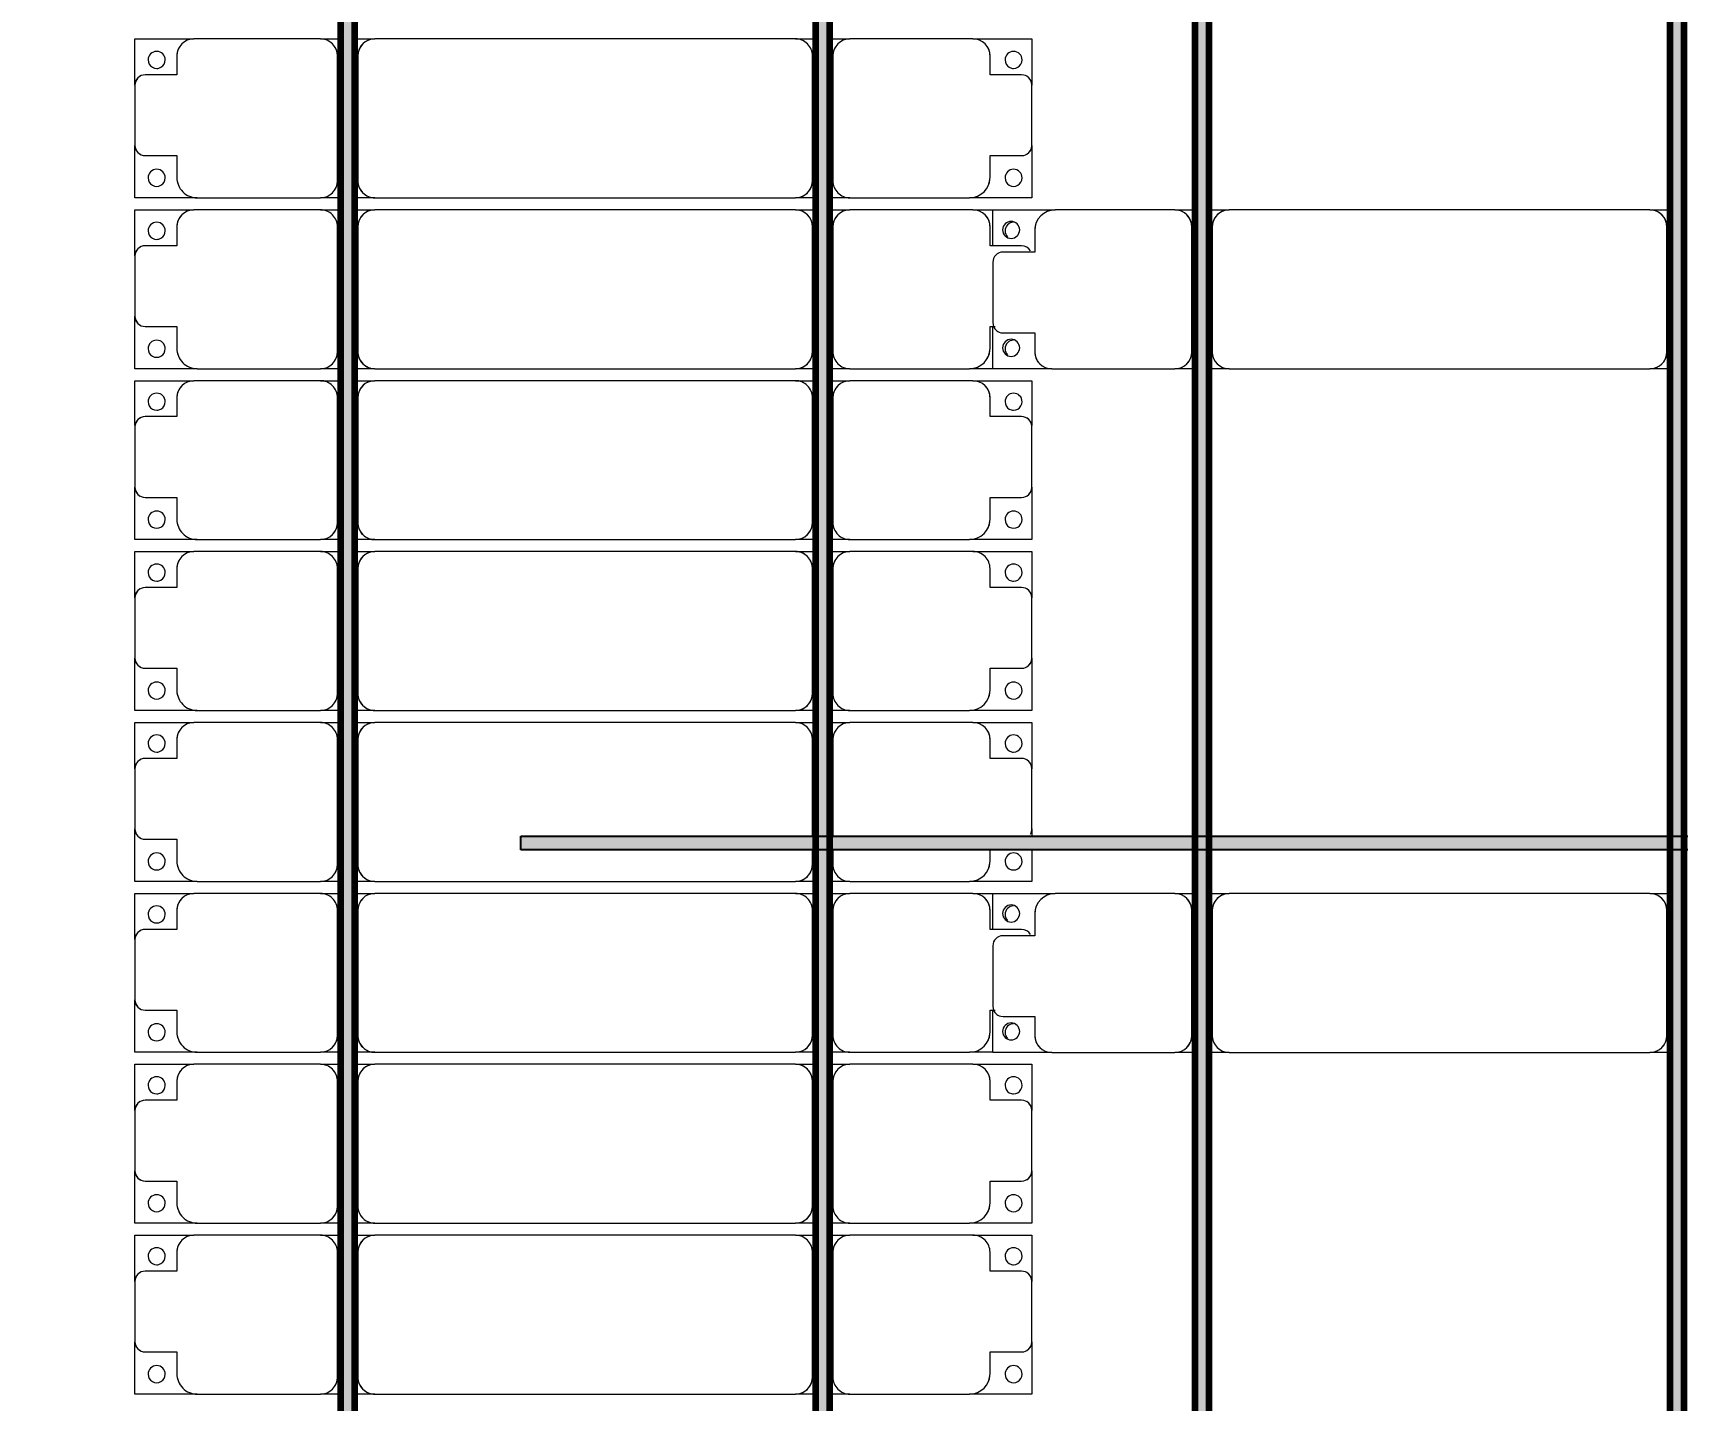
# Model space of a CAD drawing. Header units: millimetres. Extents: x 312848 to 517332, y -142134 to -35114.
# Drawn here: x 324234 to 329045, y -114578 to -110578 of the extents above; entities that cross this region are included whole.
import ezdxf

# ---------------------------------------------------------------- set-up
doc = ezdxf.new("R2010")
doc.units = ezdxf.units.MM
for name, color, linetype, lineweight in [('A-ANNO-DIMS', 211, 'Continuous', 9), ('A-ANNO-DIMS-500', 211, 'Continuous', 9), ('A-GENM', 13, 'Continuous', 9), ('S-BEAM', 12, 'Continuous', 9)]:
    doc.layers.add(name, color=color, linetype=linetype, lineweight=lineweight)
doc.styles.add('Trebuchet MS', font='trebuc.ttf', dxfattribs={"width": 0.8, "height": 1500})
doc.dimstyles.new('Arc_Length_-_3mm_Trebuchet_MS_3', dxfattribs={"dimscale": 304.8, "dimtxt": 1546.42636, "dimasz": 1.64042, "dimexe": 2.46063, "dimexo": 2.46063, "dimgap": 0.492126, "dimtad": 1, "dimdec": 0, "dimrnd": 10, "dimzin": 0, "dimdsep": 46, "dimtxsty": 'Trebuchet MS', "dimblk1": 'OBLIQUE', "dimblk2": 'OBLIQUE', "dimsah": 1, "dimcen": 0.09, "dimdle": 1.64042, "dimazin": 0, "dimtfac": 1, "dimtdec": 4, "dimtix": 1, "dimtmove": 0, "dimatfit": 3, "dimfxl": 1, "dimtvp": 1, "dimtfill": 1, "dimtolj": 1, "dimtzin": 0, "dimarcsym": 2})

# ---------------------------------------------------------------- blocks, each defined once
blk = doc.blocks.new('Dai phao do pin - DẢI PHAO ĐỠ PIN-67477-KHUNG KẾT CẤU BÈ PIN 3')
at = {"layer": 'A-GENM', "color": 7}
for p, q in [((-1312.2, 241.6), (-1129.7, 241.6)), ((-1312.2, 136.9), (-1312.2, 241.6)), ((-779.7, 241.6), (-1129.7, 241.6)), ((-779.7, 241.6), (-720, 241.6)), ((-680, 241.6), (-620.3, 241.6)), ((610.3, 241.6), (-620.3, 241.6)), ((610.3, 241.6), (670, 241.6)), ((-1189.7, 181.6), (-1189.7, 118.2)), ((-729.7, -173.4), (-729.7, 191.6)), ((-670.3, 191.6), (-670.3, -173.4)), ((660.3, -173.4), (660.3, 191.6)), ((-1189.7, 118.2), (-1282.2, 118.2)), ((-1312.2, 88.2), (-1312.2, -88.2)), ((-1312.2, -223.4), (-1312.2, -99.5)), ((-1282.2, -118.2), (-1189.7, -118.2)), ((-1189.7, -118.2), (-1189.7, -173.4)), ((-1139.7, -223.4), (-1312.2, -223.4)), ((-1139.7, -223.4), (-779.7, -223.4)), ((-720, -223.4), (-779.7, -223.4)), ((-620.3, -223.4), (-680, -223.4)), ((-620.3, -223.4), (610.3, -223.4)), ((670, -223.4), (610.3, -223.4))]:
    blk.add_line(p, q, dxfattribs=at)
for centre, radius, start, end in [((-1129.7, 181.6), 60, 90, 180), ((-779.7, 191.6), 50, 360, 90), ((-620.3, 191.6), 50, 90, 180), ((610.3, 191.6), 50, 360, 90), ((610.3, 191.6), 50, 15, 90), ((-1258.6, 183.2), 25, 0, 180), ((-1129.7, 181.6), 60, 150, 180), ((-779.7, 191.6), 50, 360, 45), ((-620.3, 191.6), 50, 105, 180), ((-1258.6, 183.2), 25, 180, 360), ((-1282.2, 88.2), 30, 90, 180), ((-1282.2, -88.2), 30, 180, 270), ((-1282.2, -88.2), 30, 210, 240), ((-1258.6, -161.8), 25, 0, 180), ((-1258.6, -161.8), 25, 180, 0), ((-1139.7, -173.4), 50, 180, 270), ((-1139.7, -173.4), 50, 180, 225), ((-779.7, -173.4), 50, 270, 360), ((-779.7, -173.4), 50, 315, 360), ((-620.3, -173.4), 50, 180, 270), ((-620.3, -173.4), 50, 180, 270), ((610.3, -173.4), 50, 270, 360), ((610.3, -173.4), 50, 285, 360)]:
    blk.add_arc(centre, radius, start, end, dxfattribs=at)
blk = doc.blocks.new('Dai phao do pin - DẢI PHAO ĐỠ PIN-V1-KHUNG KẾT CẤU BÈ PIN 3')
at = {"layer": 'A-GENM', "color": 7}
for p, q in [((-1312.2, 241.6), (-1129.7, 241.6)), ((-1312.2, 136.9), (-1312.2, 241.6)), ((-779.7, 241.6), (-1129.7, 241.6)), ((-779.7, 241.6), (-720, 241.6)), ((-680, 241.6), (-620.3, 241.6)), ((610.3, 241.6), (-620.3, 241.6)), ((610.3, 241.6), (670, 241.6)), ((-1189.7, 181.6), (-1189.7, 118.2)), ((-729.7, -173.4), (-729.7, 191.6)), ((-670.3, 191.6), (-670.3, -173.4)), ((660.3, -173.4), (660.3, 191.6)), ((-1189.7, 118.2), (-1282.2, 118.2)), ((-1312.2, 88.2), (-1312.2, -88.2)), ((-1312.2, -223.4), (-1312.2, -99.5)), ((-1282.2, -118.2), (-1189.7, -118.2)), ((-1189.7, -118.2), (-1189.7, -173.4)), ((-1139.7, -223.4), (-1312.2, -223.4)), ((-1139.7, -223.4), (-779.7, -223.4)), ((-720, -223.4), (-779.7, -223.4)), ((-620.3, -223.4), (-680, -223.4)), ((-620.3, -223.4), (610.3, -223.4)), ((670, -223.4), (610.3, -223.4))]:
    blk.add_line(p, q, dxfattribs=at)
for centre, radius, start, end in [((-1129.7, 181.6), 60, 90, 180), ((-779.7, 191.6), 50, 360, 90), ((-620.3, 191.6), 50, 90, 180), ((610.3, 191.6), 50, 360, 90), ((610.3, 191.6), 50, 15, 90), ((-1258.6, 183.2), 25, 0, 180), ((-1129.7, 181.6), 60, 150, 180), ((-779.7, 191.6), 50, 360, 45), ((-620.3, 191.6), 50, 105, 180), ((-1258.6, 183.2), 25, 180, 360), ((-1282.2, 88.2), 30, 90, 180), ((-1282.2, -88.2), 30, 180, 270), ((-1282.2, -88.2), 30, 210, 240), ((-1258.6, -161.8), 25, 0, 180), ((-1258.6, -161.8), 25, 180, 0), ((-1139.7, -173.4), 50, 180, 270), ((-1139.7, -173.4), 50, 180, 225), ((-779.7, -173.4), 50, 270, 360), ((-779.7, -173.4), 50, 315, 360), ((-620.3, -173.4), 50, 180, 270), ((-620.3, -173.4), 50, 180, 270), ((610.3, -173.4), 50, 270, 360), ((610.3, -173.4), 50, 285, 360)]:
    blk.add_arc(centre, radius, start, end, dxfattribs=at)
blk = doc.blocks.new('Dầm C52 - Dầm C52-66353-KHUNG KẾT CẤU BÈ PIN 3')
at = {"layer": 'S-BEAM', "lineweight": 140}
blk.add_hatch(color=1, dxfattribs=at).paths.add_polyline_path([(-45616.3, 20), (-45616.3, -20), (45616.3, -20), (45616.3, 20), (-45569, 20)])
at = {"layer": 'S-BEAM', "color": 1, "lineweight": 140}
for p, q in [((-45616.3, 20), (45616.3, 20)), ((45616.3, -20), (-45616.3, -20))]:
    blk.add_line(p, q, dxfattribs=at)
blk = doc.blocks.new('Dầm C52 - Dầm C52-V13-KHUNG KẾT CẤU BÈ PIN 3')
at = {"layer": 'S-BEAM', "lineweight": 140}
blk.add_hatch(color=1, dxfattribs=at).paths.add_polyline_path([(-45616.3, 20), (-45616.3, -20), (45616.3, -20), (45616.3, 20), (-45569, 20)])
at = {"layer": 'S-BEAM', "color": 1, "lineweight": 140}
for p, q in [((-45616.3, 20), (45616.3, 20)), ((45616.3, -20), (-45616.3, -20))]:
    blk.add_line(p, q, dxfattribs=at)
blk = doc.blocks.new('Dầm C52 - Hộp 40x60-65303-KHUNG KẾT CẤU BÈ PIN 3')
at = {"layer": 'S-BEAM', "lineweight": 25}
blk.add_hatch(color=4, dxfattribs=at).paths.add_polyline_path([(55410.9, -20), (55410.9, 20), (-55410.9, 20), (-55410.9, -20), (55371.2, -20)])
at = {"layer": 'S-BEAM', "color": 4, "lineweight": 25}
for p, q in [((-55410.9, -20), (-55410.9, 20)), ((-55410.9, 20), (55410.9, 20)), ((55410.9, -20), (-55410.9, -20))]:
    blk.add_line(p, q, dxfattribs=at)
blk = doc.blocks.new('Dải phao đi lại kèm đỡ invester - DẢI PHAO ĐI LẠI-68882-KHUNG KẾT CẤU BÈ PIN 3')
at = {"layer": 'A-GENM', "color": 7}
for p, q in [((18758.4, 1312.2), (18911.8, 1312.2)), ((18758.4, 1129.7), (18758.4, 1312.2)), ((19088.2, 1312.2), (18911.8, 1312.2)), ((19088.2, 1312.2), (19223.4, 1312.2)), ((19223.4, 1312.2), (19223.4, 1139.7)), ((19258.4, 1312.2), (19411.8, 1312.2)), ((19258.4, 1129.7), (19258.4, 1312.2)), ((19588.2, 1312.2), (19411.8, 1312.2)), ((19588.2, 1312.2), (19723.4, 1312.2)), ((19723.4, 1312.2), (19723.4, 1139.7)), ((19758.4, 1312.2), (19911.8, 1312.2)), ((19758.4, 1129.7), (19758.4, 1312.2)), ((20088.2, 1312.2), (19911.8, 1312.2)), ((20088.2, 1312.2), (20223.4, 1312.2)), ((20223.4, 1312.2), (20223.4, 1139.7)), ((20258.4, 1312.2), (20411.8, 1312.2)), ((20258.4, 1129.7), (20258.4, 1312.2)), ((20588.2, 1312.2), (20411.8, 1312.2)), ((20588.2, 1312.2), (20723.4, 1312.2)), ((20723.4, 1312.2), (20723.4, 1139.7)), ((20758.4, 1312.2), (20911.8, 1312.2)), ((20758.4, 1129.7), (20758.4, 1312.2)), ((21088.2, 1312.2), (20911.8, 1312.2)), ((21088.2, 1312.2), (21223.4, 1312.2)), ((21223.4, 1312.2), (21223.4, 1139.7)), ((21258.4, 1312.2), (21411.8, 1312.2)), ((21258.4, 1129.7), (21258.4, 1312.2)), ((21588.2, 1312.2), (21411.8, 1312.2)), ((21592, 1312.2), (21723.4, 1312.2)), ((21723.4, 1312.2), (21723.4, 1139.7)), ((21758.4, 1312.2), (21911.8, 1312.2)), ((21758.4, 1129.7), (21758.4, 1312.2)), ((22088.2, 1312.2), (21911.8, 1312.2)), ((22088.2, 1312.2), (22223.4, 1312.2)), ((22223.4, 1312.2), (22223.4, 1139.7)), ((22258.4, 1312.2), (22411.8, 1312.2)), ((22258.4, 1129.7), (22258.4, 1312.2)), ((22588.2, 1312.2), (22411.8, 1312.2)), ((22588.2, 1312.2), (22723.4, 1312.2)), ((22723.4, 1312.2), (22723.4, 1139.7)), ((18881.8, 1282.2), (18881.8, 1189.7)), ((19118.2, 1189.7), (19118.2, 1282.2)), ((19381.8, 1282.2), (19381.8, 1189.7)), ((19618.2, 1189.7), (19618.2, 1282.2)), ((19881.8, 1282.2), (19881.8, 1189.7)), ((20118.2, 1189.7), (20118.2, 1282.2)), ((20381.8, 1282.2), (20381.8, 1189.7)), ((20618.2, 1189.7), (20618.2, 1282.2)), ((20881.8, 1282.2), (20881.8, 1189.7)), ((21118.2, 1189.7), (21118.2, 1282.2)), ((21381.8, 1282.2), (21381.8, 1189.7)), ((21618.2, 1189.7), (21618.2, 1282.2)), ((21881.8, 1282.2), (21881.8, 1189.7)), ((22118.2, 1189.7), (22118.2, 1282.2)), ((22381.8, 1282.2), (22381.8, 1189.7)), ((22618.2, 1189.7), (22618.2, 1282.2)), ((18881.8, 1189.7), (18818.4, 1189.7)), ((19173.4, 1189.7), (19118.2, 1189.7)), ((19381.8, 1189.7), (19318.4, 1189.7)), ((19673.4, 1189.7), (19618.2, 1189.7)), ((19881.8, 1189.7), (19818.4, 1189.7)), ((20173.4, 1189.7), (20118.2, 1189.7)), ((20381.8, 1189.7), (20318.4, 1189.7)), ((20673.4, 1189.7), (20618.2, 1189.7)), ((20881.8, 1189.7), (20818.4, 1189.7)), ((21173.4, 1189.7), (21118.2, 1189.7)), ((21381.8, 1189.7), (21318.4, 1189.7)), ((21673.4, 1189.7), (21618.2, 1189.7)), ((21881.8, 1189.7), (21818.4, 1189.7)), ((22173.4, 1189.7), (22118.2, 1189.7)), ((22381.8, 1189.7), (22318.4, 1189.7)), ((22673.4, 1189.7), (22618.2, 1189.7)), ((18758.4, 1129.7), (18758.4, 769.7)), ((19223.4, 769.7), (19223.4, 1139.7)), ((19258.4, 1129.7), (19258.4, 769.7)), ((19723.4, 769.7), (19723.4, 1139.7)), ((19758.4, 1129.7), (19758.4, 769.7)), ((20223.4, 769.7), (20223.4, 1139.7)), ((20258.4, 1129.7), (20258.4, 769.7)), ((20723.4, 769.7), (20723.4, 1139.7)), ((20758.4, 1129.7), (20758.4, 769.7)), ((21223.4, 769.7), (21223.4, 1139.7)), ((21258.4, 1129.7), (21258.4, 769.7)), ((21723.4, 769.7), (21723.4, 1139.7)), ((21758.4, 1129.7), (21758.4, 769.7)), ((22223.4, 769.7), (22223.4, 1139.7)), ((22258.4, 1129.7), (22258.4, 769.7)), ((22723.4, 769.7), (22723.4, 1139.7)), ((18758.4, 710), (18758.4, 769.7)), ((19223.4, 769.7), (19223.4, 710)), ((19258.4, 710), (19258.4, 769.7)), ((19723.4, 769.7), (19723.4, 710)), ((19758.4, 710), (19758.4, 769.7)), ((20223.4, 769.7), (20223.4, 710)), ((20258.4, 710), (20258.4, 769.7)), ((20723.4, 769.7), (20723.4, 710)), ((20758.4, 710), (20758.4, 769.7)), ((21223.4, 769.7), (21223.4, 710)), ((21258.4, 710), (21258.4, 769.7)), ((21723.4, 769.7), (21723.4, 710)), ((21758.4, 710), (21758.4, 769.7)), ((22223.4, 769.7), (22223.4, 710)), ((22258.4, 710), (22258.4, 769.7)), ((22723.4, 769.7), (22723.4, 710)), ((18808.4, 719.7), (19173.4, 719.7)), ((19308.4, 719.7), (19673.4, 719.7)), ((19808.4, 719.7), (20173.4, 719.7)), ((20308.4, 719.7), (20673.4, 719.7)), ((20808.4, 719.7), (21173.4, 719.7)), ((21308.4, 719.7), (21673.4, 719.7)), ((21808.4, 719.7), (22173.4, 719.7)), ((22308.4, 719.7), (22673.4, 719.7)), ((18758.4, 610.3), (18758.4, 670)), ((19173.4, 660.3), (18808.4, 660.3)), ((19223.4, 670), (19223.4, 610.3)), ((19258.4, 610.3), (19258.4, 670)), ((19673.4, 660.3), (19308.4, 660.3)), ((19723.4, 670), (19723.4, 610.3)), ((19758.4, 610.3), (19758.4, 670)), ((20173.4, 660.3), (19808.4, 660.3)), ((20223.4, 670), (20223.4, 610.3)), ((20258.4, 610.3), (20258.4, 670)), ((20673.4, 660.3), (20308.4, 660.3)), ((20723.4, 670), (20723.4, 610.3)), ((20758.4, 610.3), (20758.4, 670)), ((21173.4, 660.3), (20808.4, 660.3)), ((21223.4, 670), (21223.4, 610.3)), ((21258.4, 610.3), (21258.4, 670)), ((21673.4, 660.3), (21308.4, 660.3)), ((21723.4, 670), (21723.4, 610.3)), ((21758.4, 610.3), (21758.4, 670)), ((22173.4, 660.3), (21808.4, 660.3)), ((22223.4, 670), (22223.4, 610.3)), ((22258.4, 610.3), (22258.4, 670)), ((22673.4, 660.3), (22308.4, 660.3)), ((22723.4, 670), (22723.4, 610.3)), ((18758.4, 610.3), (18758.4, -620.3)), ((19223.4, -620.3), (19223.4, 610.3)), ((19258.4, 610.3), (19258.4, -620.3)), ((19723.4, -620.3), (19723.4, 610.3)), ((19758.4, 610.3), (19758.4, -620.3)), ((20223.4, -620.3), (20223.4, 610.3)), ((20258.4, 610.3), (20258.4, -620.3)), ((20723.4, -620.3), (20723.4, 610.3)), ((20758.4, 610.3), (20758.4, -620.3)), ((21223.4, -620.3), (21223.4, 610.3)), ((21258.4, 610.3), (21258.4, -620.3)), ((21723.4, -620.3), (21723.4, 610.3)), ((21758.4, 610.3), (21758.4, -620.3)), ((22223.4, -620.3), (22223.4, 610.3)), ((22258.4, 610.3), (22258.4, -620.3)), ((22723.4, -620.3), (22723.4, 610.3)), ((18758.4, -680), (18758.4, -620.3)), ((19223.4, -620.3), (19223.4, -680)), ((19258.4, -680), (19258.4, -620.3)), ((19723.4, -620.3), (19723.4, -680)), ((19758.4, -680), (19758.4, -620.3)), ((20223.4, -620.3), (20223.4, -680)), ((20258.4, -680), (20258.4, -620.3)), ((20723.4, -620.3), (20723.4, -680)), ((20758.4, -680), (20758.4, -620.3)), ((21223.4, -620.3), (21223.4, -680)), ((21258.4, -680), (21258.4, -620.3)), ((21723.4, -620.3), (21723.4, -680)), ((21758.4, -680), (21758.4, -620.3)), ((22223.4, -620.3), (22223.4, -680)), ((22258.4, -680), (22258.4, -620.3)), ((22723.4, -620.3), (22723.4, -680)), ((18808.4, -670.3), (19173.4, -670.3)), ((19308.4, -670.3), (19673.4, -670.3)), ((19808.4, -670.3), (20173.4, -670.3)), ((20308.4, -670.3), (20351.2, -670.3)), ((20391.2, -670.3), (20673.4, -670.3)), ((20808.4, -670.3), (21173.4, -670.3)), ((21308.4, -670.3), (21673.4, -670.3)), ((21808.4, -670.3), (22173.4, -670.3)), ((22308.4, -670.3), (22673.4, -670.3)), ((18758.4, -779.7), (18758.4, -720)), ((19223.4, -720), (19223.4, -779.7)), ((19258.4, -779.7), (19258.4, -720)), ((19723.4, -720), (19723.4, -779.7)), ((19758.4, -779.7), (19758.4, -720)), ((20223.4, -720), (20223.4, -779.7)), ((20258.4, -779.7), (20258.4, -720)), ((20723.4, -720), (20723.4, -779.7)), ((20758.4, -779.7), (20758.4, -720)), ((21223.4, -720), (21223.4, -779.7)), ((21258.4, -779.7), (21258.4, -720)), ((21723.4, -720), (21723.4, -779.7)), ((21758.4, -779.7), (21758.4, -720)), ((22223.4, -720), (22223.4, -779.7)), ((22258.4, -779.7), (22258.4, -720)), ((22723.4, -720), (22723.4, -779.7)), ((19173.4, -729.7), (18808.4, -729.7)), ((19673.4, -729.7), (19308.4, -729.7)), ((20173.4, -729.7), (19808.4, -729.7)), ((20351.2, -729.7), (20308.4, -729.7)), ((20673.4, -729.7), (20391.2, -729.7)), ((21173.4, -729.7), (20808.4, -729.7)), ((21673.4, -729.7), (21308.4, -729.7)), ((22173.4, -729.7), (21808.4, -729.7)), ((22673.4, -729.7), (22308.4, -729.7)), ((18758.4, -779.7), (18758.4, -1129.7)), ((19223.4, -1139.7), (19223.4, -779.7)), ((19258.4, -779.7), (19258.4, -1129.7)), ((19723.4, -1139.7), (19723.4, -779.7)), ((19758.4, -779.7), (19758.4, -1129.7)), ((20223.4, -1139.7), (20223.4, -779.7)), ((20258.4, -779.7), (20258.4, -1129.7)), ((20723.4, -1139.7), (20723.4, -779.7)), ((20758.4, -779.7), (20758.4, -1129.7)), ((21223.4, -1139.7), (21223.4, -779.7)), ((21258.4, -779.7), (21258.4, -1129.7)), ((21723.4, -1139.7), (21723.4, -779.7)), ((21758.4, -779.7), (21758.4, -1129.7)), ((22223.4, -1139.7), (22223.4, -779.7)), ((22258.4, -779.7), (22258.4, -1129.7)), ((22723.4, -1139.7), (22723.4, -779.7)), ((18758.4, -1312.2), (18758.4, -1129.7)), ((19223.4, -1139.7), (19223.4, -1312.2)), ((19258.4, -1312.2), (19258.4, -1129.7)), ((19723.4, -1139.7), (19723.4, -1312.2)), ((19758.4, -1198.7), (19758.4, -1129.7)), ((20223.4, -1139.7), (20223.4, -1312.2)), ((20258.4, -1312.2), (20258.4, -1129.7)), ((20723.4, -1139.7), (20723.4, -1312.2)), ((20758.4, -1312.2), (20758.4, -1129.7)), ((21223.4, -1139.7), (21223.4, -1312.2)), ((21258.4, -1312.2), (21258.4, -1129.7)), ((21723.4, -1139.7), (21723.4, -1312.2)), ((21758.4, -1198.7), (21758.4, -1129.7)), ((22223.4, -1139.7), (22223.4, -1312.2)), ((22258.4, -1312.2), (22258.4, -1129.7)), ((22723.4, -1139.7), (22723.4, -1312.2)), ((18818.4, -1189.7), (18881.8, -1189.7)), ((18881.8, -1189.7), (18881.8, -1282.2)), ((19118.2, -1282.2), (19118.2, -1189.7)), ((19118.2, -1189.7), (19173.4, -1189.7)), ((19318.4, -1189.7), (19381.8, -1189.7)), ((19381.8, -1189.7), (19381.8, -1282.2)), ((19618.2, -1282.2), (19618.2, -1189.7)), ((19618.2, -1189.7), (19673.4, -1189.7)), ((19818.4, -1189.7), (19881.8, -1189.7)), ((19881.8, -1189.7), (19881.8, -1204.4)), ((20118.2, -1282.2), (20118.2, -1189.7)), ((20118.2, -1189.7), (20173.4, -1189.7)), ((20318.4, -1189.7), (20351.2, -1189.7)), ((20618.2, -1282.2), (20618.2, -1189.7)), ((20618.2, -1189.7), (20673.4, -1189.7)), ((20818.4, -1189.7), (20881.8, -1189.7)), ((20881.8, -1189.7), (20881.8, -1282.2)), ((21118.2, -1282.2), (21118.2, -1189.7)), ((21118.2, -1189.7), (21173.4, -1189.7)), ((21318.4, -1189.7), (21381.8, -1189.7)), ((21381.8, -1189.7), (21381.8, -1282.2)), ((21618.2, -1282.2), (21618.2, -1189.7)), ((21618.2, -1189.7), (21673.4, -1189.7)), ((21818.4, -1189.7), (21881.8, -1189.7)), ((21881.8, -1189.7), (21881.8, -1204.4)), ((22118.2, -1282.2), (22118.2, -1189.7)), ((22118.2, -1189.7), (22173.4, -1189.7)), ((22318.4, -1189.7), (22381.8, -1189.7)), ((22381.8, -1189.7), (22381.8, -1282.2)), ((22618.2, -1282.2), (22618.2, -1189.7)), ((22618.2, -1189.7), (22673.4, -1189.7)), ((18911.8, -1312.2), (18758.4, -1312.2)), ((18911.8, -1312.2), (19088.2, -1312.2)), ((19223.4, -1312.2), (19088.2, -1312.2)), ((19411.8, -1312.2), (19258.4, -1312.2)), ((19411.8, -1312.2), (19588.2, -1312.2)), ((19723.4, -1312.2), (19588.2, -1312.2)), ((20351.2, -1312.2), (20258.4, -1312.2)), ((20411.8, -1312.2), (20391.2, -1312.2)), ((20411.8, -1312.2), (20588.2, -1312.2)), ((20723.4, -1312.2), (20588.2, -1312.2)), ((20911.8, -1312.2), (20758.4, -1312.2)), ((20911.8, -1312.2), (21088.2, -1312.2)), ((21223.4, -1312.2), (21088.2, -1312.2)), ((21411.8, -1312.2), (21258.4, -1312.2)), ((21411.8, -1312.2), (21588.2, -1312.2)), ((21723.4, -1312.2), (21592, -1312.2)), ((22411.8, -1312.2), (22258.4, -1312.2)), ((22411.8, -1312.2), (22588.2, -1312.2)), ((22723.4, -1312.2), (22588.2, -1312.2))]:
    blk.add_line(p, q, dxfattribs=at)
for centre, radius, start, end in [((18911.8, 1282.2), 30, 90, 180), ((18911.8, 1282.2), 30, 90, 150), ((19088.2, 1282.2), 30, 0, 90), ((19088.2, 1282.2), 30, 30, 90), ((19411.8, 1282.2), 30, 90, 180), ((19411.8, 1282.2), 30, 90, 150), ((19588.2, 1282.2), 30, 360, 90), ((19588.2, 1282.2), 30, 30, 90), ((19911.8, 1282.2), 30, 90, 180), ((19911.8, 1282.2), 30, 90, 150), ((20088.2, 1282.2), 30, 0, 90), ((20088.2, 1282.2), 30, 30, 90), ((20411.8, 1282.2), 30, 90, 180), ((20411.8, 1282.2), 30, 90, 150), ((20588.2, 1282.2), 30, 360, 90), ((20588.2, 1282.2), 30, 30, 90), ((20911.8, 1282.2), 30, 90, 180), ((20911.8, 1282.2), 30, 90, 150), ((21088.2, 1282.2), 30, 0, 90), ((21088.2, 1282.2), 30, 30, 90), ((21411.8, 1282.2), 30, 90, 180), ((21411.8, 1282.2), 30, 90, 150), ((21588.2, 1282.2), 30, 0, 90), ((21588.2, 1282.2), 30, 30, 82.7641), ((21911.8, 1282.2), 30, 90, 180), ((21911.8, 1282.2), 30, 90, 150), ((22088.2, 1282.2), 30, 0, 90), ((22088.2, 1282.2), 30, 30, 90), ((22411.8, 1282.2), 30, 90, 180), ((22411.8, 1282.2), 30, 90, 150), ((22588.2, 1282.2), 30, 0, 90), ((22588.2, 1282.2), 30, 30, 90), ((18816.8, 1248.6), 25, 90, 270), ((18816.8, 1248.6), 25, 270, 90), ((19161.8, 1248.6), 25, 90, 270), ((19161.8, 1248.6), 25, 270, 90), ((19316.8, 1248.6), 25, 90, 270), ((19316.8, 1248.6), 25, 270, 90), ((19661.8, 1248.6), 25, 90, 270), ((19661.8, 1248.6), 25, 270, 90), ((19816.8, 1248.6), 25, 90, 270), ((19816.8, 1248.6), 25, 270, 90), ((20161.8, 1248.6), 25, 90, 270), ((20161.8, 1248.6), 25, 270, 90), ((20316.8, 1248.6), 25, 90, 270), ((20316.8, 1248.6), 25, 270, 90), ((20661.8, 1248.6), 25, 90, 270), ((20661.8, 1248.6), 25, 270, 90), ((20816.8, 1248.6), 25, 90, 270), ((20816.8, 1248.6), 25, 270, 90), ((21161.8, 1248.6), 25, 90, 270), ((21161.8, 1248.6), 25, 270, 90), ((21316.8, 1248.6), 25, 90, 270), ((21316.8, 1248.6), 25, 270, 90), ((21661.8, 1248.6), 25, 90, 270), ((21661.8, 1248.6), 25, 270, 90), ((21816.8, 1248.6), 25, 90, 270), ((21816.8, 1248.6), 25, 270, 90), ((22161.8, 1248.6), 25, 90, 270), ((22161.8, 1248.6), 25, 270, 90), ((22316.8, 1248.6), 25, 90, 270), ((22316.8, 1248.6), 25, 270, 90), ((22661.8, 1248.6), 25, 90, 270), ((22661.8, 1248.6), 25, 270, 90), ((19161.8, 1248.6), 25, 180, 195), ((19661.8, 1248.6), 25, 180, 195), ((20161.8, 1248.6), 25, 180, 195), ((20661.8, 1248.6), 25, 180, 195), ((21161.8, 1248.6), 25, 180, 195), ((21661.8, 1248.6), 25, 180, 195), ((22161.8, 1248.6), 25, 180, 195), ((22661.8, 1248.6), 25, 180, 195), ((18818.4, 1129.7), 60, 90, 180), ((18818.4, 1129.7), 60, 90, 120), ((19173.4, 1139.7), 50, 0, 90), ((19173.4, 1139.7), 50, 45, 90), ((19318.4, 1129.7), 60, 90, 180), ((19318.4, 1129.7), 60, 90, 120), ((19673.4, 1139.7), 50, 360, 90), ((19673.4, 1139.7), 50, 45, 85.0889), ((19818.4, 1129.7), 60, 90, 180), ((19818.4, 1129.7), 60, 90, 120), ((20173.4, 1139.7), 50, 0, 90), ((20173.4, 1139.7), 50, 45, 90), ((20318.4, 1129.7), 60, 90, 180), ((20318.4, 1129.7), 60, 90, 120), ((20673.4, 1139.7), 50, 0, 90), ((20673.4, 1139.7), 50, 45, 90), ((20818.4, 1129.7), 60, 90, 180), ((20818.4, 1129.7), 60, 90, 120), ((21173.4, 1139.7), 50, 0, 90), ((21173.4, 1139.7), 50, 45, 90), ((21318.4, 1129.7), 60, 90, 180), ((21318.4, 1129.7), 60, 90, 120), ((21673.4, 1139.7), 50, 360, 90), ((21673.4, 1139.7), 50, 45, 90), ((21818.4, 1129.7), 60, 90, 180), ((21818.4, 1129.7), 60, 90, 120), ((22173.4, 1139.7), 50, 360, 90), ((22173.4, 1139.7), 50, 45, 90), ((22318.4, 1129.7), 60, 90, 180), ((22318.4, 1129.7), 60, 90, 120), ((22673.4, 1139.7), 50, 0, 90), ((22673.4, 1139.7), 50, 45, 90), ((18808.4, 769.7), 50, 180, 270), ((18808.4, 769.7), 50, 225, 270), ((19173.4, 769.7), 50, 270, 0), ((19173.4, 769.7), 50, 270, 315), ((19308.4, 769.7), 50, 180, 270), ((19308.4, 769.7), 50, 225, 270), ((19673.4, 769.7), 50, 270, 0), ((19673.4, 769.7), 50, 274.9111, 315), ((19808.4, 769.7), 50, 180, 270), ((19808.4, 769.7), 50, 225, 270), ((20173.4, 769.7), 50, 270, 0), ((20173.4, 769.7), 50, 270, 315), ((20308.4, 769.7), 50, 180, 270), ((20308.4, 769.7), 50, 225, 270), ((20673.4, 769.7), 50, 270, 0), ((20673.4, 769.7), 50, 270, 315), ((20808.4, 769.7), 50, 180, 270), ((20808.4, 769.7), 50, 225, 270), ((21173.4, 769.7), 50, 270, 0), ((21173.4, 769.7), 50, 270, 315), ((21308.4, 769.7), 50, 180, 270), ((21308.4, 769.7), 50, 225, 270), ((21673.4, 769.7), 50, 270, 0), ((21673.4, 769.7), 50, 270, 315), ((21808.4, 769.7), 50, 180, 270), ((21808.4, 769.7), 50, 225, 270), ((22173.4, 769.7), 50, 270, 0), ((22173.4, 769.7), 50, 270, 315), ((22308.4, 769.7), 50, 180, 270), ((22308.4, 769.7), 50, 225, 270), ((22673.4, 769.7), 50, 270, 360), ((22673.4, 769.7), 50, 270, 315), ((18808.4, 610.3), 50, 90, 180), ((18808.4, 610.3), 50, 105, 180), ((19173.4, 610.3), 50, 0, 90), ((19173.4, 610.3), 50, 15, 90), ((19308.4, 610.3), 50, 90, 180), ((19308.4, 610.3), 50, 105.8521, 180), ((19673.4, 610.3), 50, 360, 90), ((19673.4, 610.3), 50, 15, 85.0889), ((19808.4, 610.3), 50, 90, 180), ((19808.4, 610.3), 50, 105, 180), ((20173.4, 610.3), 50, 360, 90), ((20173.4, 610.3), 50, 15, 90), ((20308.4, 610.3), 50, 90, 180), ((20308.4, 610.3), 50, 105, 180), ((20673.4, 610.3), 50, 360, 90), ((20673.4, 610.3), 50, 15, 90), ((20808.4, 610.3), 50, 90, 180), ((20808.4, 610.3), 50, 105, 180), ((21173.4, 610.3), 50, 360, 90), ((21173.4, 610.3), 50, 45, 90), ((21173.4, 610.3), 50, 15, 44.3705), ((21308.4, 610.3), 50, 90, 180), ((21308.4, 610.3), 50, 105, 180), ((21673.4, 610.3), 50, 360, 90), ((21673.4, 610.3), 50, 15, 90), ((21808.4, 610.3), 50, 90, 180), ((21808.4, 610.3), 50, 105, 180), ((22173.4, 610.3), 50, 0, 90), ((22173.4, 610.3), 50, 15, 90), ((22308.4, 610.3), 50, 90, 180), ((22308.4, 610.3), 50, 105, 180), ((22673.4, 610.3), 50, 360, 90), ((22673.4, 610.3), 50, 15, 90), ((18808.4, -620.3), 50, 180, 270), ((19173.4, -620.3), 50, 270, 360), ((19173.4, -620.3), 50, 270, 360), ((19308.4, -620.3), 50, 180, 270), ((19673.4, -620.3), 50, 270, 360), ((19673.4, -620.3), 50, 274.9111, 0), ((19808.4, -620.3), 50, 180, 270), ((20173.4, -620.3), 50, 270, 0), ((20173.4, -620.3), 50, 270, 0), ((20308.4, -620.3), 50, 180, 270), ((20673.4, -620.3), 50, 270, 360), ((20673.4, -620.3), 50, 270, 360), ((20808.4, -620.3), 50, 180, 270), ((21173.4, -620.3), 50, 270, 360), ((21173.4, -620.3), 50, 315.6295, 360), ((21308.4, -620.3), 50, 180, 270), ((21673.4, -620.3), 50, 270, 0), ((21673.4, -620.3), 50, 270, 0), ((21808.4, -620.3), 50, 180, 270), ((22173.4, -620.3), 50, 270, 360), ((22173.4, -620.3), 50, 270, 360), ((22308.4, -620.3), 50, 180, 270), ((22673.4, -620.3), 50, 270, 0), ((22673.4, -620.3), 50, 270, 0), ((18808.4, -620.3), 50, 195, 270), ((19308.4, -620.3), 50, 195, 270), ((19808.4, -620.3), 50, 195, 270), ((20308.4, -620.3), 50, 195, 270), ((20808.4, -620.3), 50, 195, 270), ((21173.4, -620.3), 50, 270, 315), ((21308.4, -620.3), 50, 195, 270), ((21808.4, -620.3), 50, 195, 270), ((22308.4, -620.3), 50, 195, 270), ((18808.4, -779.7), 50, 90, 180), ((18808.4, -779.7), 50, 90, 135), ((19173.4, -779.7), 50, 0, 90), ((19173.4, -779.7), 50, 45, 90), ((19308.4, -779.7), 50, 90, 180), ((19308.4, -779.7), 50, 90, 135), ((19673.4, -779.7), 50, 360, 90), ((19673.4, -779.7), 50, 45, 85.0889), ((19808.4, -779.7), 50, 90, 180), ((19808.4, -779.7), 50, 90, 135), ((20173.4, -779.7), 50, 360, 90), ((20173.4, -779.7), 50, 45, 90), ((20308.4, -779.7), 50, 90, 180), ((20308.4, -779.7), 50, 90, 135), ((20673.4, -779.7), 50, 360, 90), ((20673.4, -779.7), 50, 45, 90), ((20808.4, -779.7), 50, 90, 180), ((20808.4, -779.7), 50, 90, 135), ((21173.4, -779.7), 50, 0, 90), ((21173.4, -779.7), 50, 45, 90), ((21308.4, -779.7), 50, 90, 180), ((21308.4, -779.7), 50, 90, 135), ((21673.4, -779.7), 50, 360, 90), ((21673.4, -779.7), 50, 45, 90), ((21808.4, -779.7), 50, 90, 180), ((21808.4, -779.7), 50, 90, 135), ((22173.4, -779.7), 50, 360, 90), ((22173.4, -779.7), 50, 45, 90), ((22308.4, -779.7), 50, 90, 180), ((22308.4, -779.7), 50, 90, 135), ((22673.4, -779.7), 50, 0, 90), ((22673.4, -779.7), 50, 45, 90), ((18818.4, -1129.7), 60, 180, 270), ((19173.4, -1139.7), 50, 270, 0), ((19318.4, -1129.7), 60, 180, 270), ((19673.4, -1139.7), 50, 270, 360), ((19818.4, -1129.7), 60, 180, 270), ((20173.4, -1139.7), 50, 270, 360), ((20318.4, -1129.7), 60, 180, 270), ((20673.4, -1139.7), 50, 270, 360), ((20818.4, -1129.7), 60, 180, 270), ((21173.4, -1139.7), 50, 270, 0), ((21318.4, -1129.7), 60, 180, 270), ((21673.4, -1139.7), 50, 270, 360), ((21818.4, -1129.7), 60, 180, 270), ((22173.4, -1139.7), 50, 270, 360), ((22318.4, -1129.7), 60, 180, 270), ((22673.4, -1139.7), 50, 270, 360), ((18818.4, -1129.7), 60, 240, 270), ((19173.4, -1139.7), 50, 270, 315), ((19318.4, -1129.7), 60, 240, 270), ((19673.4, -1139.7), 50, 274.9111, 315), ((19818.4, -1129.7), 60, 240, 270), ((20173.4, -1139.7), 50, 270, 315), ((20318.4, -1129.7), 60, 240, 270), ((20673.4, -1139.7), 50, 270, 315), ((20818.4, -1129.7), 60, 240, 270), ((21173.4, -1139.7), 50, 270, 315), ((21318.4, -1129.7), 60, 240, 270), ((21673.4, -1139.7), 50, 270, 315), ((21818.4, -1129.7), 60, 240, 270), ((22173.4, -1139.7), 50, 270, 315), ((22318.4, -1129.7), 60, 240, 270), ((22673.4, -1139.7), 50, 270, 315), ((18816.8, -1258.6), 25, 90, 270), ((18816.8, -1258.6), 25, 270, 90), ((19161.8, -1258.6), 25, 90, 270), ((19161.8, -1258.6), 25, 270, 90), ((19316.8, -1258.6), 25, 90, 270), ((19316.8, -1258.6), 25, 270, 90), ((19661.8, -1258.6), 25, 90, 270), ((19661.8, -1258.6), 25, 270, 90), ((19816.8, -1258.6), 25, 90, 135), ((19816.8, -1258.6), 25, 0, 90), ((20161.8, -1258.6), 25, 90, 135), ((20161.8, -1258.6), 25, 0, 90), ((20316.8, -1258.6), 25, 90, 270), ((20316.8, -1258.6), 25, 270, 90), ((20661.8, -1258.6), 25, 90, 270), ((20661.8, -1258.6), 25, 270, 90), ((20816.8, -1258.6), 25, 90, 270), ((20816.8, -1258.6), 25, 270, 90), ((21161.8, -1258.6), 25, 90, 270), ((21161.8, -1258.6), 25, 270, 90), ((21316.8, -1258.6), 25, 90, 270), ((21316.8, -1258.6), 25, 270, 90), ((21661.8, -1258.6), 25, 90, 270), ((21661.8, -1258.6), 25, 270, 90), ((21816.8, -1258.6), 25, 90, 135), ((21816.8, -1258.6), 25, 0, 90), ((22161.8, -1258.6), 25, 90, 135), ((22161.8, -1258.6), 25, 0, 90), ((22316.8, -1258.6), 25, 90, 270), ((22316.8, -1258.6), 25, 270, 90), ((22661.8, -1258.6), 25, 90, 270), ((22661.8, -1258.6), 25, 270, 90), ((18911.8, -1282.2), 30, 180, 270), ((18911.8, -1282.2), 30, 210, 270), ((19088.2, -1282.2), 30, 270, 0), ((19088.2, -1282.2), 30, 270, 330), ((19161.8, -1258.6), 25, 165, 180), ((19411.8, -1282.2), 30, 180, 270), ((19411.8, -1282.2), 30, 210, 270), ((19588.2, -1282.2), 30, 270, 360), ((19588.2, -1282.2), 30, 270, 330), ((19661.8, -1258.6), 25, 165, 180), ((20088.2, -1282.2), 30, 300, 360), ((20588.2, -1282.2), 30, 270, 0), ((20588.2, -1282.2), 30, 270, 330), ((20661.8, -1258.6), 25, 165, 180), ((20911.8, -1282.2), 30, 180, 270), ((20911.8, -1282.2), 30, 210, 270), ((21088.2, -1282.2), 30, 270, 0), ((21088.2, -1282.2), 30, 270, 330), ((21161.8, -1258.6), 25, 165, 180), ((21411.8, -1282.2), 30, 180, 270), ((21411.8, -1282.2), 30, 210, 270), ((21588.2, -1282.2), 30, 270, 0), ((21588.2, -1282.2), 30, 277.2359, 330), ((21661.8, -1258.6), 25, 165, 180), ((22088.2, -1282.2), 30, 300, 0), ((22411.8, -1282.2), 30, 180, 270), ((22411.8, -1282.2), 30, 210, 270), ((22588.2, -1282.2), 30, 270, 360), ((22588.2, -1282.2), 30, 270, 330), ((22661.8, -1258.6), 25, 165, 180), ((20411.8, -1282.2), 30, 240, 270), ((20411.8, -1282.2), 30, 240, 270)]:
    blk.add_arc(centre, radius, start, end, dxfattribs=at)
blk = doc.blocks.new('be pin 3_rvt-1-KHUNG KẾT CẤU BÈ PIN 3')
at = {"layer": 'A-GENM', "color": 4, "lineweight": 25, "rotation": 90.00000000000026}
blk.add_blockref('Dải phao đi lại kèm đỡ invester - DẢI PHAO ĐI LẠI-68882-KHUNG KẾT CẤU BÈ PIN 3', (325844.7, -133318.6), dxfattribs=at)
at = {"layer": 'A-GENM', "color": 4, "lineweight": 25}
for name, p in [('Dai phao do pin - DẢI PHAO ĐỠ PIN-V1-KHUNG KẾT CẤU BÈ PIN 3', (328354.7, -111337.3)), ('Dai phao do pin - DẢI PHAO ĐỠ PIN-67477-KHUNG KẾT CẤU BÈ PIN 3', (328354.7, -113337.3))]:
    blk.add_blockref(name, p, dxfattribs=at)
at = {"layer": 'S-BEAM', "color": 4, "lineweight": 25, "rotation": 89.99999999999962}
for name, p in [('Dầm C52 - Dầm C52-66353-KHUNG KẾT CẤU BÈ PIN 3', (325154.7, -88363.7)), ('Dầm C52 - Dầm C52-V13-KHUNG KẾT CẤU BÈ PIN 3', (326544.7, -88363.7)), ('Dầm C52 - Dầm C52-66353-KHUNG KẾT CẤU BÈ PIN 3', (327654.7, -88363.7)), ('Dầm C52 - Dầm C52-V13-KHUNG KẾT CẤU BÈ PIN 3', (329044.7, -88363.7))]:
    blk.add_blockref(name, p, dxfattribs=at)
at = {"layer": 'S-BEAM', "color": 4, "lineweight": 25}
blk.add_blockref('Dầm C52 - Hộp 40x60-65303-KHUNG KẾT CẤU BÈ PIN 3', (381072.2, -112947.4), dxfattribs=at)
blk = doc.blocks.new('DIMBLOCK1-KHUNG KẾT CẤU BÈ PIN 3')
at = {"layer": 'A-ANNO-DIMS-500', "transparency": 16777216}
for p, q in [((315292.2, -133837.3), (315292.2, -42837.3)), ((315292.2, -43337.3), (314542.2, -43337.3)), ((315292.2, -43337.3), (326292.5, -43337.3)), ((315292.2, -133337.3), (314542.2, -133337.3)), ((315292.2, -133337.3), (326292.5, -133337.3))]:
    blk.add_line(p, q, dxfattribs=at)
at = {"layer": 'A-ANNO-DIMS-500', "lineweight": 70, "transparency": 16777216}
for p, q in [((315292.2, -43337.3), (315042.2, -43087.3)), ((315292.2, -43337.3), (315542.2, -43587.3)), ((315292.2, -133337.3), (315042.2, -133087.3)), ((315292.2, -133337.3), (315542.2, -133587.3))]:
    blk.add_line(p, q, dxfattribs=at)
at = {"layer": 'A-ANNO-DIMS-500', "color": 0, "transparency": 16777216, "insert": (313222.8, -90303.1), "char_height": 1500, "width": 4717.911, "attachment_point": 1, "rotation": 90, "line_spacing_factor": 1.048425, "style": 'Trebuchet MS', "bg_fill": 3, "box_fill_scale": 1.25, "bg_fill_color": 256, "bg_fill_true_color": 13158600, "bg_fill_transparency": 0}
blk.add_mtext('90000', dxfattribs=at)
blk = doc.blocks.new('_Oblique')
at = {"color": 0, "linetype": 'ByBlock', "lineweight": -2}
blk.add_line((-0.5, -0.5), (0.5, 0.5), dxfattribs=at)
blk = doc.blocks.new('DIMBLOCK7-KHUNG KẾT CẤU BÈ PIN 3')
at = {"layer": 'A-ANNO-DIMS-500', "lineweight": 70, "transparency": 16777216}
for p, q in [((332121.1, -70337.3), (331871.1, -70087.3)), ((332121.1, -70337.3), (332371.1, -70587.3)), ((332121.1, -133337.3), (331871.1, -133087.3)), ((332121.1, -133337.3), (332371.1, -133587.3))]:
    blk.add_line(p, q, dxfattribs=at)
at = {"layer": 'A-ANNO-DIMS-500', "transparency": 16777216}
for p, q in [((332121.1, -70337.3), (327194.7, -70337.3)), ((332121.1, -133837.3), (332121.1, -70337.3)), ((332121.1, -70337.3), (332871.1, -70337.3)), ((332121.1, -133337.3), (331371.1, -133337.3)), ((332121.1, -133337.3), (332517.5, -133337.3))]:
    blk.add_line(p, q, dxfattribs=at)
at = {"layer": 'A-ANNO-DIMS-500', "color": 0, "transparency": 16777216, "insert": (330051.7, -103803.1), "char_height": 1500, "width": 4717.911, "attachment_point": 1, "rotation": 90, "line_spacing_factor": 1.048425, "style": 'Trebuchet MS', "bg_fill": 3, "box_fill_scale": 1.25, "bg_fill_color": 256, "bg_fill_true_color": 13158600, "bg_fill_transparency": 0}
blk.add_mtext('63000', dxfattribs=at)

msp = doc.modelspace()

# ---------------------------------------------------------------- block references
at = {"lineweight": 5}
msp.add_blockref('be pin 3_rvt-1-KHUNG KẾT CẤU BÈ PIN 3', (0, 0), dxfattribs=at)

# ---------------------------------------------------------------- next in the draw order: dimensions: what is measured, and where the dimension line sits
at = {"layer": 'A-ANNO-DIMS'}
dim = msp.add_linear_dim(base=(315292.2, -43337.3), p1=(327042.5, -133337.3), p2=(327042.5, -43337.3), angle=90, dimstyle='Arc_Length_-_3mm_Trebuchet_MS_3', override={"dimpost": '<>', "dimfxl": 90000}, dxfattribs=at)
dim.commit()
dim.dimension.update_dxf_attribs({"geometry": 'DIMBLOCK1-KHUNG KẾT CẤU BÈ PIN 3', "text_midpoint": (314376.5, -88337.3)})

# ---------------------------------------------------------------- next in the draw order: dimensions: what is measured, and where the dimension line sits
dim = msp.add_linear_dim(base=(332121.1, -70337.3), p1=(331767.5, -133337.3), p2=(326444.7, -70337.3), angle=90, dimstyle='Arc_Length_-_3mm_Trebuchet_MS_3', override={"dimpost": '<>', "dimfxl": 63224.460246}, dxfattribs=at)
dim.commit()
dim.dimension.update_dxf_attribs({"geometry": 'DIMBLOCK7-KHUNG KẾT CẤU BÈ PIN 3', "text_midpoint": (331205.4, -101837.3)})

doc.saveas('drawing.dxf')
